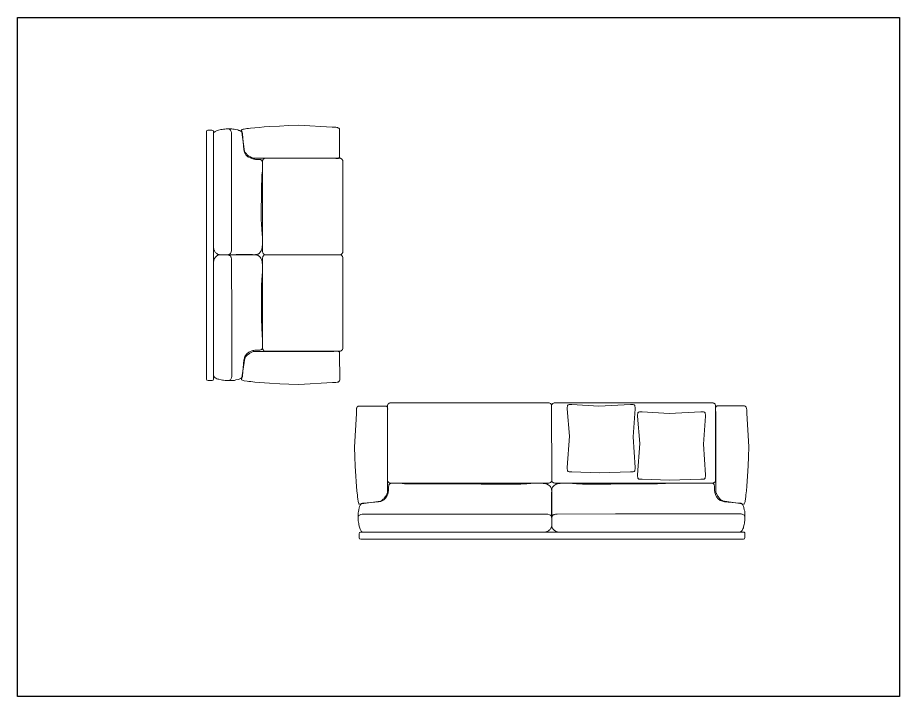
# Model space of a CAD drawing. Header units: millimetres. Extents: x -27510 to 747, y -1850 to 6310.
# Drawn here: x -27510 to -21260, y -1170 to 3640 of the extents above; entities that cross this region are included whole.
import ezdxf

# ---------------------------------------------------------------- set-up
doc = ezdxf.new("R2010")
doc.units = ezdxf.units.MM
doc.layers.add('_ARREDI', color=6, linetype='Continuous')

# ---------------------------------------------------------------- blocks, each defined once
blk = doc.blocks.new('ag4k')
at = {"color": 0, "lineweight": 0}
for p, q in [((-199.5, 183), (-198.6, 190)), ((-199.5, 175), (-199.5, 183)), ((-187.1, 12.5), (-199.5, 175)), ((-198.6, 190), (-197.7, 194.4)), ((-197.7, 194.4), (-196.9, 196.2)), ((-196.9, 196.2), (-196, 197.1)), ((-196, 197.1), (-194.2, 198)), ((-194.2, 198), (-192.4, 198.8)), ((-192.4, 198.8), (-188, 199.7)), ((-188, 199.7), (-181.8, 200.6)), ((-181.8, 200.6), (-173, 200.6)), ((-173, 200.6), (-13.2, 190)), ((-13.2, 190), (174, 200.6)), ((174, 200.6), (182.8, 200.6)), ((182.8, 200.6), (189, 199.7)), ((189, 199.7), (194.3, 198.8)), ((200.5, 175), (189.9, 8.1)), ((194.3, 198.8), (196.1, 198)), ((196.1, 198), (197, 197.1)), ((197, 197.1), (197.8, 196.2)), ((197.8, 196.2), (198.7, 194.4)), ((198.7, 194.4), (199.6, 190)), ((199.6, 190), (200.5, 183)), ((200.5, 183), (200.5, 175)), ((-199.5, -172), (-187.1, 12.5)), ((189.9, 8.1), (200.5, -172)), ((-199.5, -180.8), (-199.5, -172)), ((-198.6, -187), (-199.5, -180.8)), ((-197.7, -191.4), (-198.6, -187)), ((-196.9, -193.2), (-197.7, -191.4)), ((-196, -195), (-196.9, -193.2)), ((-194.2, -195.9), (-196, -195)), ((-192.4, -196.7), (-194.2, -195.9)), ((-188, -197.6), (-192.4, -196.7)), ((-181.8, -197.6), (-188, -197.6)), ((-173, -197.6), (-181.8, -197.6)), ((-11.4, -202.9), (-173, -197.6)), ((174, -197.6), (-11.4, -202.9)), ((182.8, -197.6), (174, -197.6)), ((189, -197.6), (182.8, -197.6)), ((194.3, -196.7), (189, -197.6)), ((196.1, -195.9), (194.3, -196.7)), ((197, -195), (196.1, -195.9)), ((197.8, -193.2), (197, -195)), ((198.7, -191.4), (197.8, -193.2)), ((199.6, -187), (198.7, -191.4)), ((200.5, -180.8), (199.6, -187)), ((200.5, -172), (200.5, -180.8))]:
    blk.add_line(p, q, dxfattribs=at)
blk = doc.blocks.new('DIVANO A 3 POSTI')
at = {"color": 0, "lineweight": 0}
for p, q in [((1451.1254, -35310.4059), (1451.1245, -35310.4096)), ((1451.1245, -35310.4096), (1451.1245, -35310.4133)), ((1451.1245, -35310.4133), (1451.1246, -35310.5991)), ((1451.1273, -35310.4031), (1451.1254, -35310.4059)), ((1451.1301, -35310.4012), (1451.1273, -35310.4031)), ((1451.1329, -35310.3994), (1451.1301, -35310.4012)), ((1451.1356, -35310.3975), (1451.1329, -35310.3994)), ((1451.1394, -35310.3966), (1451.1356, -35310.3975)), ((1451.1431, -35310.3956), (1451.1394, -35310.3966)), ((1451.1514, -35310.3947), (1451.1431, -35310.3956)), ((1451.1598, -35310.3947), (1451.1514, -35310.3947)), ((1451.1765, -35310.3947), (1451.1598, -35310.3947)), ((1451.4143, -35310.3797), (1451.1765, -35310.3947)), ((1451.4849, -35310.3824), (1451.4143, -35310.3797)), ((1451.549, -35310.3851), (1451.4849, -35310.3824)), ((1451.6215, -35310.3897), (1451.549, -35310.3851)), ((1451.6577, -35310.3916), (1451.6215, -35310.3897)), ((1451.693, -35310.3943), (1451.6577, -35310.3916)), ((1451.7255, -35310.3971), (1451.693, -35310.3943)), ((1451.7553, -35310.3999), (1451.7255, -35310.3971)), ((1451.7692, -35310.4017), (1451.7553, -35310.3999)), ((1451.7804, -35310.4036), (1451.7692, -35310.4017)), ((1451.8008, -35310.4063), (1451.7804, -35310.4036)), ((1451.7972, -35310.5652), (1451.8194, -35310.4128)), ((1451.8082, -35310.4082), (1451.8008, -35310.4063)), ((1451.8138, -35310.41), (1451.8082, -35310.4082)), ((1451.8129, -35310.437), (1451.8147, -35310.4333)), ((1451.8129, -35310.4416), (1451.8129, -35310.437)), ((1451.8175, -35310.4119), (1451.8138, -35310.41)), ((1451.8147, -35310.4333), (1451.8157, -35310.4314)), ((1451.8157, -35310.4314), (1451.8175, -35310.4295)), ((1451.8185, -35310.4119), (1451.8175, -35310.4119)), ((1451.8175, -35310.4295), (1451.8212, -35310.4258)), ((1451.8194, -35310.4128), (1451.8185, -35310.4119)), ((1451.8212, -35310.4258), (1451.8259, -35310.423)), ((1451.8259, -35310.423), (1451.8315, -35310.4202)), ((1451.8315, -35310.4202), (1451.837, -35310.4175)), ((1451.837, -35310.4175), (1451.8445, -35310.4147)), ((1451.8445, -35310.4147), (1451.8603, -35310.4119)), ((1451.8603, -35310.4119), (1451.8703, -35310.4091)), ((1451.8703, -35310.4091), (1451.8796, -35310.4081)), ((1451.8796, -35310.4081), (1451.8889, -35310.4072)), ((1451.8889, -35310.4072), (1451.8982, -35310.4072)), ((1451.8899, -35310.4351), (1451.8908, -35310.4304)), ((1451.8901, -35311.3254), (1451.8899, -35310.4351)), ((1451.8908, -35310.4304), (1451.8917, -35310.4258)), ((1451.8917, -35310.4258), (1451.8936, -35310.4211)), ((1451.8936, -35310.4211), (1451.8964, -35310.4165)), ((1451.8964, -35310.4165), (1451.8991, -35310.4128)), ((1451.8982, -35310.4072), (1451.9084, -35310.4072)), ((1451.8991, -35310.4128), (1451.9029, -35310.41)), ((1451.9029, -35310.41), (1451.9066, -35310.4081)), ((1451.9066, -35310.4081), (1451.9103, -35310.4072)), ((1451.9084, -35310.4072), (1451.9177, -35310.4072)), ((1451.9177, -35310.4072), (1451.9279, -35310.4081)), ((1451.9279, -35310.4081), (1451.9372, -35310.409)), ((1451.9372, -35310.409), (1451.9474, -35310.41)), ((1451.9474, -35310.41), (1451.9558, -35310.4109)), ((1451.9558, -35310.4109), (1451.9651, -35310.4127)), ((1451.9651, -35310.4127), (1451.9818, -35310.4164)), ((1451.9818, -35310.4164), (1451.9883, -35310.4183)), ((1451.9883, -35310.4183), (1451.9958, -35310.4211)), ((1451.9958, -35310.4211), (1452.0013, -35310.4239)), ((1452.0013, -35310.4239), (1452.0069, -35310.4266)), ((1452.0069, -35310.4266), (1452.0106, -35310.4294)), ((1452.0106, -35310.4294), (1452.0144, -35310.4331)), ((1452.0144, -35310.4331), (1452.0171, -35310.4368)), ((1452.0171, -35310.4368), (1452.0171, -35310.4387)), ((1452.0183, -35311.3272), (1452.0181, -35310.4176)), ((1452.0285, -35310.4071), (1452.0577, -35310.4071)), ((1452.0682, -35310.4176), (1452.0685, -35311.3336)), ((1451.8037, -35310.5531), (1451.8101, -35310.4723)), ((1451.8101, -35310.4723), (1451.8129, -35310.4416)), ((1452.0171, -35310.4387), (1452.0181, -35310.4406)), ((1452.0181, -35310.4406), (1452.0183, -35311.3244)), ((1451.8, -35310.567), (1451.8037, -35310.5531)), ((1451.1061, -35310.6251), (1451.1079, -35310.6223)), ((1451.1079, -35310.6223), (1451.1116, -35310.6195)), ((1451.1116, -35310.6195), (1451.1144, -35310.6177)), ((1451.1144, -35310.6177), (1451.1181, -35310.6158)), ((1451.1181, -35310.6158), (1451.1228, -35310.6158)), ((1451.1228, -35310.6158), (1451.6504, -35310.6155)), ((1451.1246, -35310.5991), (1451.1246, -35310.6037)), ((1451.1246, -35310.6037), (1451.1256, -35310.6065)), ((1451.1256, -35310.6065), (1451.1265, -35310.6093)), ((1451.1265, -35310.6093), (1451.1284, -35310.6112)), ((1451.1284, -35310.6112), (1451.1302, -35310.613)), ((1451.1302, -35310.613), (1451.133, -35310.6139)), ((1451.133, -35310.6139), (1451.1349, -35310.6149)), ((1451.1349, -35310.6149), (1451.1386, -35310.6158)), ((1451.1386, -35310.6158), (1451.1442, -35310.6158)), ((1451.1442, -35310.6158), (1451.1516, -35310.6149)), ((1451.1516, -35310.6149), (1451.159, -35310.6149)), ((1451.159, -35310.6149), (1451.1665, -35310.6139)), ((1451.1665, -35310.6139), (1451.7285, -35310.6135)), ((1451.6504, -35310.6155), (1451.6542, -35310.6155)), ((1451.6542, -35310.6155), (1451.6588, -35310.6173)), ((1451.6588, -35310.6173), (1451.6616, -35310.6192)), ((1451.6616, -35310.6192), (1451.6644, -35310.6219)), ((1451.6644, -35310.6219), (1451.6672, -35310.6247)), ((1451.6672, -35310.6247), (1451.669, -35310.6284)), ((1451.682, -35310.6257), (1451.6858, -35310.6247)), ((1451.6858, -35310.6247), (1451.6904, -35310.6238)), ((1451.6904, -35310.6238), (1451.696, -35310.6238)), ((1451.696, -35310.6238), (1451.7071, -35310.6228)), ((1451.7071, -35310.6228), (1451.7192, -35310.6228)), ((1451.7192, -35310.6228), (1451.7257, -35310.6228)), ((1451.7257, -35310.6228), (1451.7322, -35310.6219)), ((1451.7285, -35310.6135), (1451.7322, -35310.6135)), ((1451.7322, -35310.6135), (1451.7368, -35310.6126)), ((1451.7322, -35310.6219), (1451.7396, -35310.62)), ((1451.7368, -35310.6126), (1451.7415, -35310.6117)), ((1451.7396, -35310.62), (1451.7461, -35310.6182)), ((1451.7415, -35310.6117), (1451.7461, -35310.6098)), ((1451.7461, -35310.6098), (1451.7508, -35310.607)), ((1451.7461, -35310.6182), (1451.7591, -35310.6126)), ((1451.7508, -35310.607), (1451.7563, -35310.6042)), ((1451.7563, -35310.6042), (1451.7619, -35310.6014)), ((1451.7591, -35310.6126), (1451.7693, -35310.6079)), ((1451.7619, -35310.6014), (1451.7666, -35310.5977)), ((1451.7666, -35310.5977), (1451.7768, -35310.5903)), ((1451.7693, -35310.6079), (1451.774, -35310.6052)), ((1451.774, -35310.6052), (1451.7777, -35310.6024)), ((1451.7768, -35310.5903), (1451.7814, -35310.5866)), ((1451.7777, -35310.6024), (1451.7851, -35310.5959)), ((1451.7814, -35310.5866), (1451.7851, -35310.5819)), ((1451.7851, -35310.5819), (1451.7888, -35310.5782)), ((1451.7851, -35310.5959), (1451.7879, -35310.5921)), ((1451.7879, -35310.5921), (1451.7907, -35310.5875)), ((1451.7888, -35310.5782), (1451.7925, -35310.5736)), ((1451.7907, -35310.5875), (1451.7935, -35310.5838)), ((1451.7925, -35310.5736), (1451.7953, -35310.5689)), ((1451.7935, -35310.5838), (1451.7953, -35310.5782)), ((1451.7953, -35310.5689), (1451.7972, -35310.5652)), ((1451.7953, -35310.5782), (1451.7981, -35310.5726)), ((1451.7972, -35310.5652), (1451.7972, -35310.5652)), ((1451.7981, -35310.5726), (1451.8, -35310.567)), ((1451.1024, -35310.6325), (1451.1042, -35310.6288)), ((1451.1024, -35310.6372), (1451.1024, -35310.6325)), ((1451.1028, -35311.756), (1451.1024, -35310.6372)), ((1451.1042, -35310.6288), (1451.1061, -35310.6251)), ((1451.669, -35310.6284), (1451.67, -35310.6322)), ((1451.67, -35310.6322), (1451.6709, -35310.6368)), ((1451.6709, -35310.6368), (1451.6713, -35311.7557)), ((1451.6709, -35310.6368), (1451.6709, -35310.6368)), ((1451.6709, -35310.6758), (1451.6718, -35310.661)), ((1451.6709, -35310.6842), (1451.6709, -35310.6758)), ((1451.6709, -35310.6916), (1451.6709, -35310.6842)), ((1451.6718, -35310.6461), (1451.6728, -35310.6396)), ((1451.6718, -35310.661), (1451.6718, -35310.6461)), ((1451.6728, -35310.6396), (1451.6737, -35310.6349)), ((1451.6737, -35310.6349), (1451.6746, -35310.6331)), ((1451.6746, -35310.6331), (1451.6755, -35310.6312)), ((1451.6755, -35310.6312), (1451.6774, -35310.6294)), ((1451.6774, -35310.6294), (1451.6783, -35310.6284)), ((1451.6783, -35310.6284), (1451.6802, -35310.6266)), ((1451.6802, -35310.6266), (1451.682, -35310.6257)), ((1451.6709, -35310.949), (1451.6709, -35310.6916)), ((1451.6719, -35310.9565), (1451.6709, -35310.949)), ((1451.6737, -35310.9695), (1451.6719, -35310.9565)), ((1451.6747, -35310.9853), (1451.6737, -35310.9695)), ((1451.6766, -35311.0271), (1451.6747, -35310.9853)), ((1451.6775, -35311.2791), (1451.6766, -35311.0271)), ((1451.6775, -35311.3042), (1451.6775, -35311.2791)), ((1451.6785, -35311.359), (1451.6775, -35311.3042)), ((1451.6795, -35311.4621), (1451.6785, -35311.359)), ((1451.8904, -35311.7388), (1451.8901, -35311.3254)), ((1452.0183, -35311.3244), (1452.0186, -35311.7313)), ((1452.0186, -35311.7694), (1452.0183, -35311.3272)), ((1452.0685, -35311.3336), (1452.0688, -35311.773)), ((1451.6795, -35311.5299), (1451.6795, -35311.4621)), ((1451.6759, -35311.6014), (1451.6786, -35311.5578)), ((1451.6786, -35311.5578), (1451.6795, -35311.5299)), ((1451.6722, -35311.6581), (1451.6759, -35311.6014)), ((1451.6713, -35311.6776), (1451.6722, -35311.6581)), ((1451.6713, -35311.6971), (1451.6713, -35311.6776)), ((1451.6722, -35311.7074), (1451.6713, -35311.6971)), ((1451.6732, -35311.7176), (1451.6722, -35311.7074)), ((1451.6741, -35311.7269), (1451.6732, -35311.7176)), ((1451.676, -35311.7361), (1451.6741, -35311.7269)), ((1451.6788, -35311.7445), (1451.676, -35311.7361)), ((1451.6806, -35311.7482), (1451.6788, -35311.7445)), ((1451.6825, -35311.7519), (1451.6806, -35311.7482)), ((1451.8904, -35311.7444), (1451.8904, -35311.7388)), ((1451.8914, -35311.7499), (1451.8904, -35311.7444)), ((1451.8932, -35311.7564), (1451.8914, -35311.7499)), ((1452.0121, -35311.7499), (1452.0093, -35311.7536)), ((1452.014, -35311.7461), (1452.0121, -35311.7499)), ((1452.0158, -35311.7424), (1452.014, -35311.7461)), ((1452.0168, -35311.7378), (1452.0158, -35311.7424)), ((1452.0177, -35311.735), (1452.0168, -35311.7378)), ((1452.0186, -35311.7313), (1452.0177, -35311.735)), ((1451.1028, -35311.7607), (1451.1028, -35311.756)), ((1451.1047, -35311.7644), (1451.1028, -35311.7607)), ((1451.1028, -35311.7941), (1451.1047, -35311.7904)), ((1451.1028, -35311.7988), (1451.1028, -35311.7941)), ((1451.1033, -35312.92), (1451.1028, -35311.7988)), ((1451.1065, -35311.7681), (1451.1047, -35311.7644)), ((1451.1047, -35311.7904), (1451.1065, -35311.7867)), ((1451.1084, -35311.7709), (1451.1065, -35311.7681)), ((1451.1065, -35311.7867), (1451.1084, -35311.7839)), ((1451.1121, -35311.7737), (1451.1084, -35311.7709)), ((1451.1084, -35311.7839), (1451.1121, -35311.7811)), ((1451.1149, -35311.7755), (1451.1121, -35311.7737)), ((1451.1121, -35311.7811), (1451.1149, -35311.7793)), ((1451.1186, -35311.7774), (1451.1149, -35311.7755)), ((1451.1149, -35311.7793), (1451.1186, -35311.7774)), ((1451.1233, -35311.7774), (1451.1186, -35311.7774)), ((1451.1186, -35311.7774), (1451.1233, -35311.7774)), ((1451.6509, -35311.777), (1451.1233, -35311.7774)), ((1451.1233, -35311.7774), (1451.6509, -35311.777)), ((1451.6546, -35311.777), (1451.6509, -35311.777)), ((1451.6509, -35311.777), (1451.6546, -35311.777)), ((1451.6593, -35311.7752), (1451.6546, -35311.777)), ((1451.6546, -35311.777), (1451.6593, -35311.7789)), ((1451.6621, -35311.7733), (1451.6593, -35311.7752)), ((1451.6593, -35311.7789), (1451.6621, -35311.7807)), ((1451.6648, -35311.7705), (1451.6621, -35311.7733)), ((1451.6621, -35311.7807), (1451.6648, -35311.7835)), ((1451.6676, -35311.7677), (1451.6648, -35311.7705)), ((1451.6648, -35311.7835), (1451.6676, -35311.7863)), ((1451.6695, -35311.764), (1451.6676, -35311.7677)), ((1451.6676, -35311.7863), (1451.6695, -35311.79)), ((1451.6704, -35311.7603), (1451.6695, -35311.764)), ((1451.6695, -35311.79), (1451.6704, -35311.7937)), ((1451.6713, -35311.7557), (1451.6704, -35311.7603)), ((1451.6704, -35311.7937), (1451.6714, -35311.7984)), ((1451.6714, -35311.7984), (1451.6718, -35312.9197)), ((1451.6714, -35311.7984), (1451.6714, -35311.7984)), ((1451.6788, -35311.8095), (1451.676, -35311.8188)), ((1451.6807, -35311.8058), (1451.6788, -35311.8095)), ((1451.6825, -35311.8021), (1451.6807, -35311.8058)), ((1451.6871, -35311.7594), (1451.6825, -35311.7519)), ((1451.6871, -35311.7947), (1451.6825, -35311.8021)), ((1451.6899, -35311.7622), (1451.6871, -35311.7594)), ((1451.6899, -35311.7919), (1451.6871, -35311.7947)), ((1451.6927, -35311.7649), (1451.6899, -35311.7622)), ((1451.6927, -35311.7891), (1451.6899, -35311.7919)), ((1451.6955, -35311.7677), (1451.6927, -35311.7649)), ((1451.6955, -35311.7863), (1451.6927, -35311.7891)), ((1451.6992, -35311.7705), (1451.6955, -35311.7677)), ((1451.6992, -35311.7844), (1451.6955, -35311.7863)), ((1451.7029, -35311.7724), (1451.6992, -35311.7705)), ((1451.7029, -35311.7817), (1451.6992, -35311.7844)), ((1451.7066, -35311.7742), (1451.7029, -35311.7724)), ((1451.7066, -35311.7807), (1451.7029, -35311.7817)), ((1451.7113, -35311.7751), (1451.7066, -35311.7742)), ((1451.7113, -35311.7789), (1451.7066, -35311.7807)), ((1451.7159, -35311.7761), (1451.7113, -35311.7751)), ((1451.7159, -35311.7779), (1451.7113, -35311.7789)), ((1451.7206, -35311.777), (1451.7159, -35311.7761)), ((1451.7206, -35311.7779), (1451.7159, -35311.7779)), ((1451.7262, -35311.777), (1451.7206, -35311.7779)), ((1451.7262, -35311.777), (1451.7206, -35311.777)), ((1451.7419, -35311.776), (1451.7262, -35311.777)), ((1451.7419, -35311.7779), (1451.7262, -35311.777)), ((1451.7262, -35311.777), (1451.7262, -35311.777)), ((1451.7262, -35311.777), (1451.7262, -35311.777)), ((1451.7726, -35311.776), (1451.7419, -35311.776)), ((1451.7726, -35311.7779), (1451.7419, -35311.7779)), ((1451.8571, -35311.776), (1451.7726, -35311.776)), ((1451.8571, -35311.7778), (1451.7726, -35311.7779)), ((1451.9685, -35311.7768), (1451.8571, -35311.776)), ((1451.9685, -35311.7768), (1451.8571, -35311.7778)), ((1451.8914, -35311.8038), (1451.8905, -35311.815)), ((1451.8951, -35311.7917), (1451.8914, -35311.8038)), ((1451.8942, -35311.7592), (1451.8932, -35311.7564)), ((1451.8951, -35311.762), (1451.8942, -35311.7592)), ((1451.8969, -35311.7657), (1451.8951, -35311.762)), ((1451.8988, -35311.7862), (1451.8951, -35311.7917)), ((1451.8988, -35311.7685), (1451.8969, -35311.7657)), ((1451.9016, -35311.7704), (1451.8988, -35311.7685)), ((1451.9044, -35311.7815), (1451.8988, -35311.7862)), ((1451.9044, -35311.7722), (1451.9016, -35311.7704)), ((1451.9081, -35311.7741), (1451.9044, -35311.7722)), ((1451.9118, -35311.7778), (1451.9044, -35311.7815)), ((1451.91, -35311.775), (1451.9081, -35311.7741)), ((1451.9118, -35311.7759), (1451.91, -35311.775)), ((1451.9165, -35311.7769), (1451.9118, -35311.7759)), ((1451.922, -35311.7769), (1451.9118, -35311.7778)), ((1451.922, -35311.7769), (1451.9165, -35311.7769)), ((1451.9741, -35311.7768), (1451.9685, -35311.7768)), ((1451.9741, -35311.7768), (1451.9685, -35311.7768)), ((1451.9787, -35311.7777), (1451.9741, -35311.7768)), ((1451.9787, -35311.7768), (1451.9741, -35311.7768)), ((1451.9833, -35311.7759), (1451.9787, -35311.7768)), ((1451.9834, -35311.7787), (1451.9787, -35311.7777)), ((1451.988, -35311.774), (1451.9833, -35311.7759)), ((1451.988, -35311.7805), (1451.9834, -35311.7787)), ((1451.9917, -35311.7712), (1451.988, -35311.774)), ((1451.9917, -35311.7824), (1451.988, -35311.7805)), ((1451.9963, -35311.7684), (1451.9917, -35311.7712)), ((1451.9964, -35311.7852), (1451.9917, -35311.7824)), ((1452.0001, -35311.7647), (1451.9963, -35311.7684)), ((1452.0001, -35311.7889), (1451.9964, -35311.7852)), ((1452.0028, -35311.7619), (1452.0001, -35311.7647)), ((1452.0029, -35311.7926), (1452.0001, -35311.7889)), ((1452.0066, -35311.7582), (1452.0028, -35311.7619)), ((1452.0066, -35311.7963), (1452.0029, -35311.7926)), ((1452.0093, -35311.7536), (1452.0066, -35311.7582)), ((1452.0094, -35311.8), (1452.0066, -35311.7963)), ((1452.0122, -35311.8037), (1452.0094, -35311.8)), ((1452.014, -35311.8084), (1452.0122, -35311.8037)), ((1452.0159, -35311.8121), (1452.014, -35311.8084)), ((1452.0168, -35311.8158), (1452.0159, -35311.8121)), ((1452.0189, -35312.2115), (1452.0186, -35311.7694)), ((1452.0688, -35311.773), (1452.0691, -35312.2124)), ((1451.6723, -35311.8467), (1451.6714, -35311.8569)), ((1451.6714, -35311.8569), (1451.6714, -35311.8774)), ((1451.6732, -35311.8374), (1451.6723, -35311.8467)), ((1451.6742, -35311.8281), (1451.6732, -35311.8374)), ((1451.676, -35311.8188), (1451.6742, -35311.8281)), ((1451.8905, -35311.815), (1451.8908, -35312.2274)), ((1452.0178, -35311.8195), (1452.0168, -35311.8158)), ((1452.0187, -35311.8223), (1452.0178, -35311.8195)), ((1452.019, -35312.2292), (1452.0187, -35311.8223)), ((1451.6714, -35311.8774), (1451.6724, -35311.8959)), ((1451.6724, -35311.8959), (1451.6761, -35311.9526)), ((1451.6761, -35311.9526), (1451.6789, -35311.9963)), ((1451.6789, -35311.9963), (1451.6799, -35312.0251)), ((1451.6799, -35312.0251), (1451.6799, -35312.0919)), ((1451.6799, -35312.0919), (1451.6791, -35312.196)), ((1451.6791, -35312.196), (1451.6782, -35312.2499)), ((1451.6782, -35312.2499), (1451.6782, -35312.2759)), ((1451.8908, -35312.2274), (1451.891, -35313.1211)), ((1452.0192, -35313.131), (1452.0189, -35312.2115)), ((1452.0192, -35313.1164), (1452.019, -35312.2292)), ((1452.0691, -35312.2124), (1452.0694, -35313.1309)), ((1451.6773, -35312.3), (1451.6754, -35312.8212)), ((1451.6782, -35312.2759), (1451.6773, -35312.3)), ((1451.6727, -35312.85), (1451.6717, -35312.8574)), ((1451.6717, -35312.8574), (1451.6718, -35312.8649)), ((1451.6718, -35312.8649), (1451.6718, -35312.8732)), ((1451.6718, -35312.8732), (1451.6718, -35312.8806)), ((1451.6745, -35312.8379), (1451.6727, -35312.85)), ((1451.6754, -35312.8212), (1451.6745, -35312.8379)), ((1451.1033, -35312.9247), (1451.1033, -35312.92)), ((1451.1051, -35312.9284), (1451.1033, -35312.9247)), ((1451.107, -35312.9321), (1451.1051, -35312.9284)), ((1451.1088, -35312.9349), (1451.107, -35312.9321)), ((1451.1126, -35312.9377), (1451.1088, -35312.9349)), ((1451.6625, -35312.9373), (1451.6597, -35312.9392)), ((1451.6653, -35312.9345), (1451.6625, -35312.9373)), ((1451.6681, -35312.9317), (1451.6653, -35312.9345)), ((1451.6699, -35312.928), (1451.6681, -35312.9317)), ((1451.6709, -35312.9243), (1451.6699, -35312.928)), ((1451.6718, -35312.9197), (1451.6709, -35312.9243)), ((1451.6718, -35312.8806), (1451.6727, -35312.8955)), ((1451.6727, -35312.8955), (1451.6727, -35312.9104)), ((1451.6727, -35312.9104), (1451.6736, -35312.9169)), ((1451.6736, -35312.9169), (1451.6746, -35312.9215)), ((1451.6746, -35312.9215), (1451.6755, -35312.9243)), ((1451.6755, -35312.9243), (1451.6764, -35312.9252)), ((1451.6764, -35312.9252), (1451.6783, -35312.9271)), ((1451.6783, -35312.9271), (1451.6792, -35312.9289)), ((1451.6792, -35312.9289), (1451.6811, -35312.9299)), ((1451.6811, -35312.9299), (1451.6829, -35312.9308)), ((1451.6829, -35312.9308), (1451.6867, -35312.9317)), ((1451.6867, -35312.9317), (1451.6913, -35312.9327)), ((1451.6913, -35312.9327), (1451.6969, -35312.9336)), ((1451.6969, -35312.9336), (1451.708, -35312.9336)), ((1451.708, -35312.9336), (1451.7201, -35312.9336)), ((1451.7201, -35312.9336), (1451.7266, -35312.9345)), ((1451.7266, -35312.9345), (1451.7331, -35312.9354)), ((1451.7331, -35312.9354), (1451.7405, -35312.9363)), ((1451.7405, -35312.9363), (1451.7471, -35312.9391)), ((1451.1154, -35312.9395), (1451.1126, -35312.9377)), ((1451.1191, -35312.9414), (1451.1154, -35312.9395)), ((1451.1237, -35312.9414), (1451.1191, -35312.9414)), ((1451.6514, -35312.941), (1451.1237, -35312.9414)), ((1451.1256, -35312.9525), (1451.1265, -35312.9488)), ((1451.1256, -35312.9563), (1451.1256, -35312.9525)), ((1451.1257, -35313.1421), (1451.1256, -35312.9563)), ((1451.1265, -35312.9488), (1451.1274, -35312.946)), ((1451.1274, -35312.946), (1451.1293, -35312.9442)), ((1451.1293, -35312.9442), (1451.1311, -35312.9423)), ((1451.1311, -35312.9423), (1451.1339, -35312.9414)), ((1451.1339, -35312.9414), (1451.1358, -35312.9405)), ((1451.1358, -35312.9405), (1451.1395, -35312.9405)), ((1451.1395, -35312.9405), (1451.1451, -35312.9395)), ((1451.1451, -35312.9395), (1451.1525, -35312.9404)), ((1451.1525, -35312.9404), (1451.1599, -35312.9414)), ((1451.1599, -35312.9414), (1451.1674, -35312.9414)), ((1451.1674, -35312.9414), (1451.7294, -35312.941)), ((1451.6551, -35312.941), (1451.6514, -35312.941)), ((1451.6597, -35312.9392), (1451.6551, -35312.941)), ((1451.7294, -35312.941), (1451.7331, -35312.941)), ((1451.7331, -35312.941), (1451.7378, -35312.9419)), ((1451.7378, -35312.9419), (1451.7424, -35312.9438)), ((1451.7424, -35312.9438), (1451.7471, -35312.9456)), ((1451.7471, -35312.9391), (1451.7601, -35312.9438)), ((1451.7471, -35312.9456), (1451.7517, -35312.9475)), ((1451.7517, -35312.9475), (1451.7573, -35312.9503)), ((1451.7573, -35312.9503), (1451.7629, -35312.953)), ((1451.7601, -35312.9438), (1451.7703, -35312.9493)), ((1451.7629, -35312.953), (1451.7675, -35312.9568)), ((1451.7675, -35312.9568), (1451.7777, -35312.9642)), ((1451.7703, -35312.9493), (1451.7749, -35312.9521)), ((1451.7749, -35312.9521), (1451.7786, -35312.9549)), ((1451.7777, -35312.9642), (1451.7824, -35312.9679)), ((1451.7786, -35312.9549), (1451.7861, -35312.9614)), ((1451.7824, -35312.9679), (1451.7861, -35312.9725)), ((1451.7861, -35312.9614), (1451.7889, -35312.9642)), ((1451.7861, -35312.9725), (1451.7898, -35312.9772)), ((1451.7889, -35312.9642), (1451.7917, -35312.9688)), ((1451.7898, -35312.9772), (1451.7935, -35312.9809)), ((1451.7917, -35312.9688), (1451.7945, -35312.9735)), ((1451.7935, -35312.9809), (1451.7963, -35312.9855)), ((1451.7945, -35312.9735), (1451.7963, -35312.9781)), ((1451.7963, -35312.9781), (1451.7991, -35312.9837)), ((1451.7963, -35312.9855), (1451.7982, -35312.9902)), ((1451.7982, -35312.9902), (1451.8206, -35313.1416)), ((1451.7982, -35312.9902), (1451.7982, -35312.9902)), ((1451.7991, -35312.9837), (1451.801, -35312.9892)), ((1451.801, -35312.9892), (1451.8047, -35313.0041)), ((1451.8047, -35313.0041), (1451.8112, -35313.084)), ((1451.8112, -35313.084), (1451.8141, -35313.1156)), ((1451.8141, -35313.1156), (1451.8141, -35313.1193)), ((1451.8141, -35313.1193), (1451.8159, -35313.1239)), ((1451.8159, -35313.1239), (1451.8168, -35313.1258)), ((1451.891, -35313.1211), (1451.8929, -35313.1304)), ((1452.0118, -35313.1266), (1452.0155, -35313.1238)), ((1452.0155, -35313.1238), (1452.0183, -35313.1201)), ((1452.0183, -35313.1182), (1452.0192, -35313.1164)), ((1452.0183, -35313.1201), (1452.0183, -35313.1182)), ((1451.1257, -35313.1458), (1451.1257, -35313.1421)), ((1451.1266, -35313.1495), (1451.1257, -35313.1458)), ((1451.1285, -35313.1523), (1451.1266, -35313.1495)), ((1451.1313, -35313.1551), (1451.1285, -35313.1523)), ((1451.1341, -35313.1569), (1451.1313, -35313.1551)), ((1451.1369, -35313.1578), (1451.1341, -35313.1569)), ((1451.1406, -35313.1597), (1451.1369, -35313.1578)), ((1451.1443, -35313.1597), (1451.1406, -35313.1597)), ((1451.1527, -35313.1606), (1451.1443, -35313.1597)), ((1451.161, -35313.1606), (1451.1527, -35313.1606)), ((1451.1777, -35313.1606), (1451.161, -35313.1606)), ((1451.4156, -35313.1753), (1451.1777, -35313.1606)), ((1451.4862, -35313.1725), (1451.4156, -35313.1753)), ((1451.5503, -35313.1696), (1451.4862, -35313.1725)), ((1451.6227, -35313.1659), (1451.5503, -35313.1696)), ((1451.6589, -35313.1631), (1451.6227, -35313.1659)), ((1451.6942, -35313.1603), (1451.6589, -35313.1631)), ((1451.7268, -35313.1574), (1451.6942, -35313.1603)), ((1451.7565, -35313.1546), (1451.7268, -35313.1574)), ((1451.7704, -35313.1528), (1451.7565, -35313.1546)), ((1451.7816, -35313.1518), (1451.7704, -35313.1528)), ((1451.802, -35313.1481), (1451.7816, -35313.1518)), ((1451.8094, -35313.1472), (1451.802, -35313.1481)), ((1451.815, -35313.1453), (1451.8094, -35313.1472)), ((1451.8187, -35313.1434), (1451.815, -35313.1453)), ((1451.8168, -35313.1258), (1451.8187, -35313.1277)), ((1451.8187, -35313.1277), (1451.8224, -35313.1304)), ((1451.8196, -35313.1425), (1451.8187, -35313.1434)), ((1451.8206, -35313.1416), (1451.8196, -35313.1425)), ((1451.8224, -35313.1304), (1451.8271, -35313.1341)), ((1451.8271, -35313.1341), (1451.8326, -35313.1369)), ((1451.8326, -35313.1369), (1451.8382, -35313.1388)), ((1451.8382, -35313.1388), (1451.8457, -35313.1416)), ((1451.8457, -35313.1416), (1451.8615, -35313.1453)), ((1451.8615, -35313.1453), (1451.8715, -35313.1471)), ((1451.8715, -35313.1471), (1451.8808, -35313.148)), ((1451.8808, -35313.148), (1451.8901, -35313.149)), ((1451.8901, -35313.149), (1451.8994, -35313.149)), ((1451.8929, -35313.1304), (1451.8976, -35313.1397)), ((1451.8976, -35313.1397), (1451.9003, -35313.1434)), ((1451.8994, -35313.149), (1451.9096, -35313.149)), ((1451.9003, -35313.1434), (1451.9041, -35313.1462)), ((1451.9041, -35313.1462), (1451.9078, -35313.148)), ((1451.9078, -35313.148), (1451.9115, -35313.149)), ((1451.9096, -35313.149), (1451.9189, -35313.149)), ((1451.9189, -35313.149), (1451.9291, -35313.1489)), ((1451.9291, -35313.1489), (1451.9384, -35313.148)), ((1451.9384, -35313.148), (1451.9486, -35313.1471)), ((1451.9486, -35313.1471), (1451.957, -35313.1452)), ((1451.957, -35313.1452), (1451.9663, -35313.1443)), ((1451.9663, -35313.1443), (1451.983, -35313.1405)), ((1451.983, -35313.1405), (1451.9895, -35313.1378)), ((1451.9895, -35313.1378), (1451.9969, -35313.1359)), ((1451.9969, -35313.1359), (1452.0025, -35313.1331)), ((1452.0025, -35313.1331), (1452.0081, -35313.1303)), ((1452.0081, -35313.1303), (1452.0118, -35313.1266)), ((1452.0589, -35313.1414), (1452.0297, -35313.1414))]:
    blk.add_line(p, q, dxfattribs=at)
for centre, major_axis, start_param, end_param in [((1452.0286, -35310.4176), (-0.00742, 0.00742), -0.784724, 0.786073), ((1452.0577, -35310.4176), (0.00742, 0.00742), 5.498462, 7.069258), ((1452.0297, -35313.1309), (-0.00742, 0.00742), 0.786073, 2.356869), ((1452.0589, -35313.1309), (-0.00742, 0.00742), 2.356869, 3.927665)]:
    blk.add_ellipse(centre, major_axis=major_axis, ratio=1, start_param=start_param, end_param=end_param, dxfattribs=at)
blk = doc.blocks.new('ag18_t')
at = {"color": 0, "lineweight": 0}
for p, q in [((-849.3, 611.5), (-849.3, 639.3)), ((-839.3, 649.3), (-422, 649.3)), ((-428.2, 601.5), (-839.3, 601.5)), ((-7.1, 601.5), (-428.2, 601.5)), ((-422, 649.3), (-3.5, 649.3)), ((414.1, 601.5), (-7.1, 601.5)), ((-3.5, 649.3), (414.9, 649.3)), ((832.3, 601.5), (414.1, 601.5)), ((414.9, 649.3), (832.3, 649.3)), ((842.3, 639.3), (842.3, 611.5)), ((-848.5, 495.3), (-849.3, 498.9)), ((-846.7, 491.8), (-848.5, 495.3)), ((-844, 488.3), (-846.7, 491.8)), ((-840.5, 485.6), (-844, 488.3)), ((-836.1, 482.9), (-840.5, 485.6)), ((-831.6, 481.2), (-836.1, 482.9)), ((-827.2, 480.3), (-831.6, 481.2)), ((-822.8, 479.4), (-827.2, 480.3)), ((-430, 479.4), (-822.8, 479.4)), ((-36.3, 479.4), (-430, 479.4)), ((-31, 479.4), (-36.3, 479.4)), ((-25.7, 480.3), (-31, 479.4)), ((-19.5, 482.1), (-25.7, 480.3)), ((-16.8, 482.9), (-19.5, 482.1)), ((-14.2, 483.8), (-16.8, 482.9)), ((-10.6, 485.6), (-14.2, 483.8)), ((-8, 487.4), (-10.6, 485.6)), ((-6.2, 490), (-8, 487.4)), ((-4.4, 492.7), (-6.2, 490)), ((-2.7, 496.2), (-4.4, 492.7)), ((-1.8, 498), (-2.7, 496.2)), ((-0.9, 499.8), (-1.8, 498)), ((0, 504.2), (-0.9, 499.8)), ((0, 509.5), (0.9, 499.8)), ((0, 509.5), (0, 504.2)), ((0.9, 499.8), (4.4, 492.7)), ((4.4, 492.7), (8.8, 487.4)), ((8.8, 487.4), (14.2, 483.8)), ((14.2, 483.8), (25.7, 480.3)), ((25.7, 480.3), (36.3, 479.4)), ((36.3, 479.4), (429.1, 479.4)), ((429.1, 479.4), (822.8, 479.4)), ((822.8, 479.4), (831.6, 481.2)), ((831.6, 481.2), (840.5, 485.6)), ((840.5, 485.6), (844, 488.3)), ((844, 488.3), (846.7, 491.8)), ((846.7, 491.8), (848.5, 495.3)), ((848.5, 495.3), (849.3, 498.9))]:
    blk.add_line(p, q, dxfattribs=at)
for points in [[(0, 322.9), (0, 317.6), (-0.9, 313.2), (-1.8, 308.8), (-2.7, 304.3), (-4.4, 300.8), (-6.2, 297.3), (-8.8, 293.7), (-11.5, 291.1), (-14.2, 288.4), (-16.8, 285.8), (-23.9, 281.3), (-27.4, 279.6), (-31, 277.8), (-38.9, 275.2), (-47.8, 273.4), (-56.6, 272.5), (-66.4, 271.6), (-76.1, 270.7), (-94.7, 270.7), (-113.2, 271.6), (-167.2, 275.2), (-208.8, 277.8), (-235.3, 278.7), (-299.9, 278.7), (-398.1, 277.8), (-450.3, 276.9), (-474.2, 276.9), (-497.2, 276), (-537, 274.3), (-552.1, 273.4), (-564.5, 271.6), (-571.5, 270.7), (-578.6, 270.7), (-585.7, 270.7), (-593.7, 270.7), (-607.8, 271.6), (-622, 271.6), (-628.2, 272.5), (-632.6, 273.4), (-634.4, 274.3), (-636.1, 275.2), (-637.9, 276.9), (-638.8, 277.8), (-640.5, 279.6), (-641.4, 281.3), (-642.3, 284.9), (-643.2, 289.3), (-643.2, 294.6), (-644.1, 305.2), (-644.1, 316.7), (-644.1, 322.9), (-645, 329.1), (-646.7, 336.2), (-648.5, 342.4), (-653.8, 354.8), (-658.2, 364.5), (-660.9, 368.9), (-663.5, 372.5), (-669.7, 379.6), (-673.3, 382.2), (-677.7, 384.9), (-681.2, 387.5), (-686.6, 389.3), (-691.9, 391.9), (-697.2, 393.7), (-710.4, 397.2), (-787.4, 403.4), (-816.6, 406.1), (-821, 406.1), (-824.6, 407.9), (-826.3, 408.7), (-828.1, 410.5), (-831.6, 414.1), (-834.3, 418.5), (-837, 423.8), (-839.6, 429.1), (-842.3, 436.2), (-844.9, 451.2), (-847.6, 460.8), (-848.5, 469.7), (-849.3, 478.5), (-849.3, 487.4), (-849.3, 497.1), (-849.3, 505.9), (-848.5, 515.7), (-847.6, 524.5), (-846.7, 534.3), (-845.8, 542.2), (-844, 551.1), (-840.5, 567), (-838.7, 573.2), (-836.1, 580.3), (-833.4, 585.6), (-830.8, 590.9), (-828.1, 594.4), (-824.6, 598), (-821, 600.6), (-819.3, 600.6), (-817.5, 601.5), (-430.9, 601.5), (-43.4, 601.5), (-39.8, 600.6), (-37.2, 599.7), (-32.7, 598.8), (-29.2, 597.1), (-25.7, 595.3), (-22.1, 592.6), (-17.7, 590), (-14.2, 586.5), (-11.5, 583.8), (-8, 580.3), (-5.3, 575.8), (-2.7, 572.3), (-0.9, 567.9), (0, 563.5), (0, 559), (0, 553.7), (-0.9, 447.7), (-0.9, 367.2), (-0.9, 338), (0, 322.9), (0, 322.9)], [(0, 322.9), (0.9, 317.6), (0.9, 313.2), (1.8, 308.8), (3.5, 304.3), (4.4, 300.8), (7.1, 297.3), (8.8, 293.7), (11.5, 291.1), (14.2, 288.4), (16.8, 285.8), (23.9, 281.3), (27.4, 279.6), (31, 277.8), (39.8, 275.2), (48.7, 273.4), (57.5, 272.5), (66.4, 271.6), (76.1, 270.7), (95.6, 270.7), (113.2, 271.6), (167.2, 275.2), (208.8, 277.8), (236.2, 278.7), (299.9, 278.7), (399, 277.8), (450.3, 276.9), (475.1, 276.9), (498.1, 276), (537, 274.3), (553, 273.4), (564.5, 271.6), (571.5, 270.7), (578.6, 270.7), (586.6, 270.7), (593.7, 270.7), (607.8, 271.6), (622, 271.6), (628.2, 272.5), (632.6, 273.4), (635.2, 274.3), (636.1, 275.2), (637.9, 276.9), (639.7, 277.8), (640.5, 279.6), (641.4, 281.3), (642.3, 284.9), (643.2, 289.3), (644.1, 294.6), (644.1, 305.2), (644.1, 316.7), (645, 322.9), (645.9, 329.1), (646.7, 336.2), (649.4, 342.4), (653.8, 354.8), (659.1, 364.5), (661.8, 368.9), (664.4, 372.5), (670.6, 379.6), (673.3, 382.2), (677.7, 384.9), (682.1, 387.5), (686.6, 389.3), (691.9, 391.9), (697.2, 393.7), (711.3, 397.2), (787.4, 403.4), (817.5, 406.1), (821, 406.1), (825.5, 407.9), (827.2, 408.7), (829, 410.5), (831.6, 414.1), (835.2, 418.5), (837.8, 423.8), (839.6, 429.1), (842.3, 436.2), (845.8, 451.2), (847.6, 460.8), (848.5, 469.7), (849.3, 478.5), (849.3, 487.4), (849.3, 497.1), (849.3, 505.9), (849.3, 515.7), (848.5, 524.5), (847.6, 534.3), (845.8, 542.2), (844.9, 551.1), (841.4, 567), (838.7, 573.2), (837, 580.3), (834.3, 585.6), (831.6, 590.9), (828.1, 594.4), (825.5, 598), (821.9, 600.6), (820.1, 600.6), (818.4, 601.5), (430.9, 601.5), (43.4, 601.5), (40.7, 600.6), (37.2, 599.7), (33.6, 598.8), (30.1, 597.1), (25.7, 595.3), (22.1, 592.6), (18.6, 590), (15, 586.5), (11.5, 583.8), (8, 580.3), (5.3, 575.8), (3.5, 572.3), (1.8, 567.9), (0.9, 563.5), (0, 559), (0, 553.7), (0.9, 447.7), (0.9, 367.2), (0.9, 338), (0, 322.9), (0, 322.9)], [(-698.9, 391.1), (-844, 412.3), (-844.9, 411.4), (-844.9, 410.5), (-846.7, 407), (-848.5, 401.7), (-850.2, 394.6), (-852.9, 375.1), (-854.7, 364.5), (-856.4, 351.2), (-859.1, 322.9), (-861.7, 292), (-864.4, 258.3), (-866.2, 223.8), (-870.6, 154.8), (-873.2, 93.8), (-875.9, 26.5), (-861.7, -199.9), (-861.7, -215.9), (-861.7, -223.8), (-860.8, -231.8), (-860, -235.3), (-859.1, -238.9), (-857.3, -241.5), (-855.5, -244.2), (-853.8, -246.8), (-851.1, -248.6), (-847.6, -249.5), (-844, -249.5), (-667.1, -249.5), (-662.7, -249.5), (-660, -248.6), (-657.4, -247.7), (-655.6, -246), (-653.8, -244.2), (-652.9, -241.5), (-652, -239.8), (-651.2, -236.2), (-651.2, -230.9), (-652, -223.8), (-652, -216.8), (-652.9, -209.7), (-652.9, 325.6), (-652.9, 329.1), (-653.8, 333.5), (-654.7, 338), (-656.5, 342.4), (-659.1, 346.8), (-661.8, 352.1), (-664.4, 357.4), (-668, 361.9), (-675.1, 371.6), (-678.6, 376), (-683, 379.6), (-686.6, 383.1), (-691, 386.6), (-695.4, 389.3), (-698.9, 391.1), (-698.9, 391.1)], [(698.1, 391.1), (842.3, 412.3), (843.1, 411.4), (844, 410.5), (845.8, 407), (847.6, 401.7), (848.5, 394.6), (852, 375.1), (852.9, 364.5), (854.7, 351.2), (857.3, 322.9), (860, 292), (862.6, 258.3), (865.3, 223.8), (868.8, 154.8), (871.5, 93.8), (874.1, 26.5), (860, -199.9), (860, -215.9), (860, -223.8), (859.1, -231.8), (859.1, -235.3), (857.3, -238.9), (856.4, -241.5), (854.7, -244.2), (852, -246.8), (849.3, -248.6), (845.8, -249.5), (842.3, -249.5), (665.3, -249.5), (661.8, -249.5), (658.2, -248.6), (655.6, -247.7), (653.8, -246), (652, -244.2), (651.2, -241.5), (650.3, -239.8), (650.3, -236.2), (649.4, -230.9), (650.3, -223.8), (651.2, -216.8), (651.2, -209.7), (651.2, 325.6), (651.2, 329.1), (652, 333.5), (653.8, 338), (655.6, 342.4), (657.4, 346.8), (660, 352.1), (662.7, 357.4), (666.2, 361.9), (673.3, 371.6), (676.8, 376), (681.2, 379.6), (685.7, 383.1), (689.2, 386.6), (693.6, 389.3), (698.1, 391.1), (698.1, 391.1)], [(-630.8, 270.7), (-20.3, 270.7), (-15.9, 269.8), (-12.4, 269), (-8.8, 267.2), (-6.2, 264.5), (-3.5, 261.9), (-1.8, 259.2), (0, 254.8), (0, 251.3), (0, -251.3), (0, -255.7), (-1.8, -259.2), (-3.5, -261.9), (-6.2, -265.4), (-8.8, -267.2), (-12.4, -269), (-15.9, -270.7), (-20.3, -270.7), (-630.8, -270.7), (-635.2, -270.7), (-638.8, -269), (-642.3, -267.2), (-645, -265.4), (-647.6, -261.9), (-649.4, -259.2), (-651.2, -255.7), (-651.2, -251.3), (-651.2, 251.3), (-651.2, 254.8), (-649.4, 259.2), (-647.6, 261.9), (-645, 264.5), (-642.3, 267.2), (-638.8, 269), (-635.2, 269.8), (-630.8, 270.7), (-630.8, 270.7)], [(20.3, 270.7), (630.8, 270.7), (635.2, 269.8), (638.8, 269), (642.3, 267.2), (645, 264.5), (647.6, 261.9), (649.4, 259.2), (651.2, 254.8), (651.2, 251.3), (651.2, -251.3), (651.2, -255.7), (649.4, -259.2), (647.6, -261.9), (645, -265.4), (642.3, -267.2), (638.8, -269), (635.2, -270.7), (630.8, -270.7), (20.3, -270.7), (15.9, -270.7), (12.4, -269), (8.8, -267.2), (6.2, -265.4), (3.5, -261.9), (1.8, -259.2), (0, -255.7), (0, -251.3), (0, 251.3), (0, 254.8), (1.8, 259.2), (3.5, 261.9), (6.2, 264.5), (8.8, 267.2), (12.4, 269), (15.9, 269.8), (20.3, 270.7), (20.3, 270.7)]]:
    blk.add_lwpolyline(points, dxfattribs=at)
for centre, start, end in [((-839.3, 639.3), 90, 180), ((-839.3, 611.5), 180, 270), ((832.3, 639.3), 0, 90), ((832.3, 611.5), 270, 360)]:
    blk.add_arc(centre, 10, start, end, dxfattribs=at)

msp = doc.modelspace()

# ---------------------------------------------------------------- linework, layer by layer
at = {"color": 0}
msp.add_lwpolyline([(-27510, 3640), (-21260, 3640), (-21260, -1170), (-27510, -1170)], close=True, dxfattribs=at)

# ---------------------------------------------------------------- block references
at = {"layer": '_ARREDI'}
for name, p, xscale, yscale, zscale, rotation in [('ag18_t', (-25489.8, 1959.7), 1.049999997615684, 1.049999997615684, 1.049999997615684, 90.03864056586458), ('DIVANO A 3 POSTI', (35288052.7, 1452012.6), 1000, 1000, 1000, 270)]:
    msp.add_blockref(name, p, dxfattribs=dict(at, xscale=xscale, yscale=yscale, zscale=zscale, rotation=rotation))
at = {"layer": '_ARREDI', "xscale": 1.199999998789281, "yscale": 1.199999998789281, "zscale": 1.199999998789281}
for p in [(-23374.3, 658.5), (-22875.7, 606.4)]:
    msp.add_blockref('ag4k', p, dxfattribs=at)

doc.saveas('drawing.dxf')
